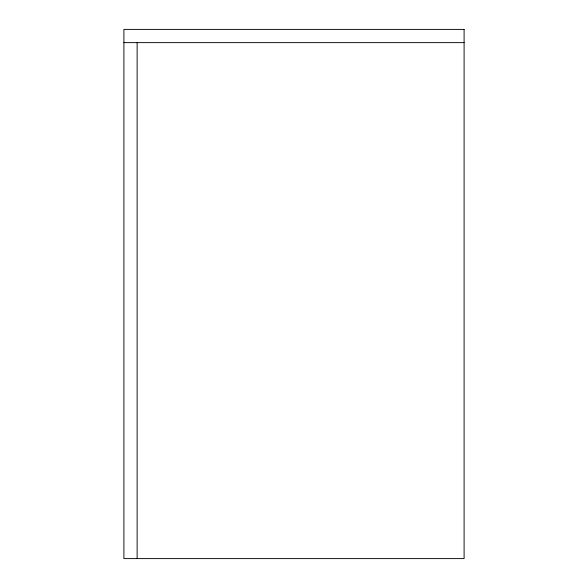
<?xml version="1.0" encoding="UTF-8"?>
<svg xmlns="http://www.w3.org/2000/svg" width="588" height="588" viewBox="0 0 588 588"><rect width="100%" height="100%" fill="white"/><g stroke="black" fill="none" stroke-linecap="round" stroke-linejoin="round"><path stroke-width="0.88" d="M123.899 42.63L464.101 42.63M137.129 42.63L137.129 558.6M464.101 29.4L123.899 29.4L123.899 558.6L464.101 558.6L464.101 29.4"/></g></svg>
